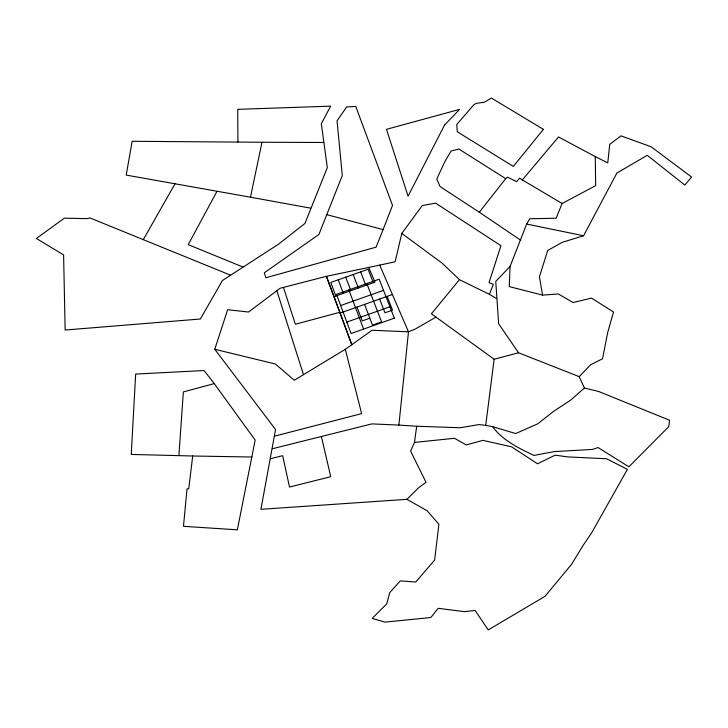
<?xml version="1.0" encoding="UTF-8"?>
<svg xmlns="http://www.w3.org/2000/svg" width="728" height="728" viewBox="0 0 728 728"><rect width="100%" height="100%" fill="white"/><g stroke="black" fill="none" stroke-linecap="round" stroke-linejoin="round"><path stroke-width="1.09" d="M510.073 266.439L509.281 286.614L542.542 295.104L558.349 293.957L573.045 302.539L591.527 298.107L613.54 312.012L607.698 332.523L602.529 358.767L590.672 364.728L579.215 376.658L518.545 352.78L498.653 323.751L495.741 281.418L510.073 266.439L526.635 224.051L529.756 218.764L556.137 218.245L562.116 203.485L595.659 185.64L595.258 156.566L558.503 136.955L522.349 179.925L519.574 178.123L516.671 181.654L507.516 177.159L505.696 178.66L479.324 212.221L440.067 186.559L436.782 179.015L444.817 161.652L451.114 150.996L458.922 149.067L505.696 178.66M214.25 383.601L204.049 370.525L135.663 374.074L131.249 454.445L178.888 455.628L183.356 391.919L214.25 383.601L255.173 440.085L237.355 529.811L183.465 526.326L187.032 488.898L188.734 488.816L192.711 456.001L251.934 457.02M272.345 448.748L371.826 423.887L398.88 425.079L408.481 331.804L379.725 265.11L326.408 276.322L280.153 288.243L248.521 312.03L227.646 309.709L214.769 349.267L275.548 429.52L260.915 509.309L406.906 499.335L427.081 510.71L438.902 524.297L434.625 560.087L415.706 582.036L400.336 580.871L389.735 592.628L386.759 603.821L372.181 618.39L384.948 622.121L430.785 617.535L438.256 608.326L464.382 611.638L475.147 610.455L488.215 629.938L545.017 596.323L571.616 564.264L582.728 545.982L591.673 532.796L627.4 469.351L606.579 458.767L567.749 456.911L555.145 455.173L537.519 463.791L511.547 446.801L482.91 440.385L466.202 444.926L454.49 438.283L414.459 442.433L410.601 451.087L425.998 482.264L418.591 487.76L406.906 499.335M496.487 298.48L489.353 294.303L459.459 279.661L431.395 313.795L494.13 359.241L485.722 425.361L492.565 426.654L515.724 433.542L537.692 423.851L553.972 411.083L570.597 400.191L584.411 388.015L598.607 391.473L669.542 420.22L668.786 426.617L628.883 466.803L598.025 447.529L592.647 449.413L554.418 451.588L533.879 455.437C518.645 448.093 502.948 440.613 492.565 426.654M414.459 442.433L416.689 426.244L460.196 427.746L478.96 424.588L485.722 425.361M261.98 142.26L132.15 141.287L126.208 175.093L250.487 197.206L261.98 142.26L323.887 142.479L327.318 167.577L304.95 223.451L278.615 244.117L222.431 280.507L200.373 319.001L65.147 330.03L63.6 254.909L36.4 238.475L64.292 218.173L86.923 218.637L90.072 217.981L230.321 275.075M489.353 294.303L493.393 284.302L489.043 282.682L500.937 245.682L435.69 203.185L422.286 205.514L401.811 233.424L395.14 261.762L379.725 265.11M383.101 229.593L392.51 205.405L355.755 106.415L346.655 106.952L337.037 120.812L342.296 175.512L318.9 234.471L264.328 272.773L265.838 277.759L376.085 247.165L383.101 229.593L327.009 214.724M542.542 295.104L539.439 276.758L547.702 250.478L562.244 242.324L583.565 235.772L616.871 173.064L647.228 155.31L684.811 185.039L691.6 177.031L651.096 146.756L620.993 135.854L609.736 144.317L607.762 162.881L595.258 156.566M216.88 191.5L188.233 244.644L243.016 267.058M143.279 239.658L175.038 183.765M214.769 349.267L275.393 364.018L294.285 380.253L345.3 349.304L372.035 330.257L408.481 331.804L415.124 329.129L435.945 317.144M340.659 305.551L383.529 290.336M340.058 313.104L392.401 294.512M346.819 322.104L389.926 306.779M369.815 318.2L362.244 320.884L357.02 307.079M381.563 321.903L372.463 325.143L364.564 304.404M333.952 296.669L374.966 282.118L368.696 267.431M339.894 312.276L326.408 276.322L351.87 344.936L339.894 312.276L295.35 324.242L283.565 287.697M494.13 359.241L518.545 352.78M274.638 436.136L361.634 413.613L345.3 349.304M270.461 458.74L282.655 455.673L289.507 487.032L330.73 476.704L321.385 436.491M178.888 455.628L192.711 456.001M398.88 425.079L416.689 426.244M250.487 197.206L310.656 208.144M526.635 224.051L583.565 235.772M522.349 179.925L562.116 203.485M479.324 212.221L520.784 240.276M401.811 233.424L442.187 263.218L459.459 279.661M579.215 376.658L584.411 388.015M387.159 296.378L392.519 310.128L384.957 312.812L379.634 299.053M373.309 282.71L368.095 269.224L330.794 282.446L335.826 296.005M366.839 283.574L381.836 322.595M360.642 271.872L365.82 285.367M353.18 274.511L358.322 288.024M345.718 277.159L350.832 290.681M348.858 289.953L363.609 329.074M338.256 279.807L343.334 293.339M276.776 290.527L303.476 374.638M323.887 142.479L321.33 123.696L330.676 106.152L237.71 109.346L237.929 141.969M444.571 125.007L408.071 196.178L386.486 129.329L459.641 109.373L444.571 125.007M543.379 129.347L513.349 166.439L457.275 131.759L456.738 124.579L473.983 104.595L476.43 103.331L484.284 102.266L491.418 98.062L543.379 129.347M394.349 318.145L351.078 333.533L336.482 294.339L379.188 279.197L394.349 318.145"/></g></svg>
